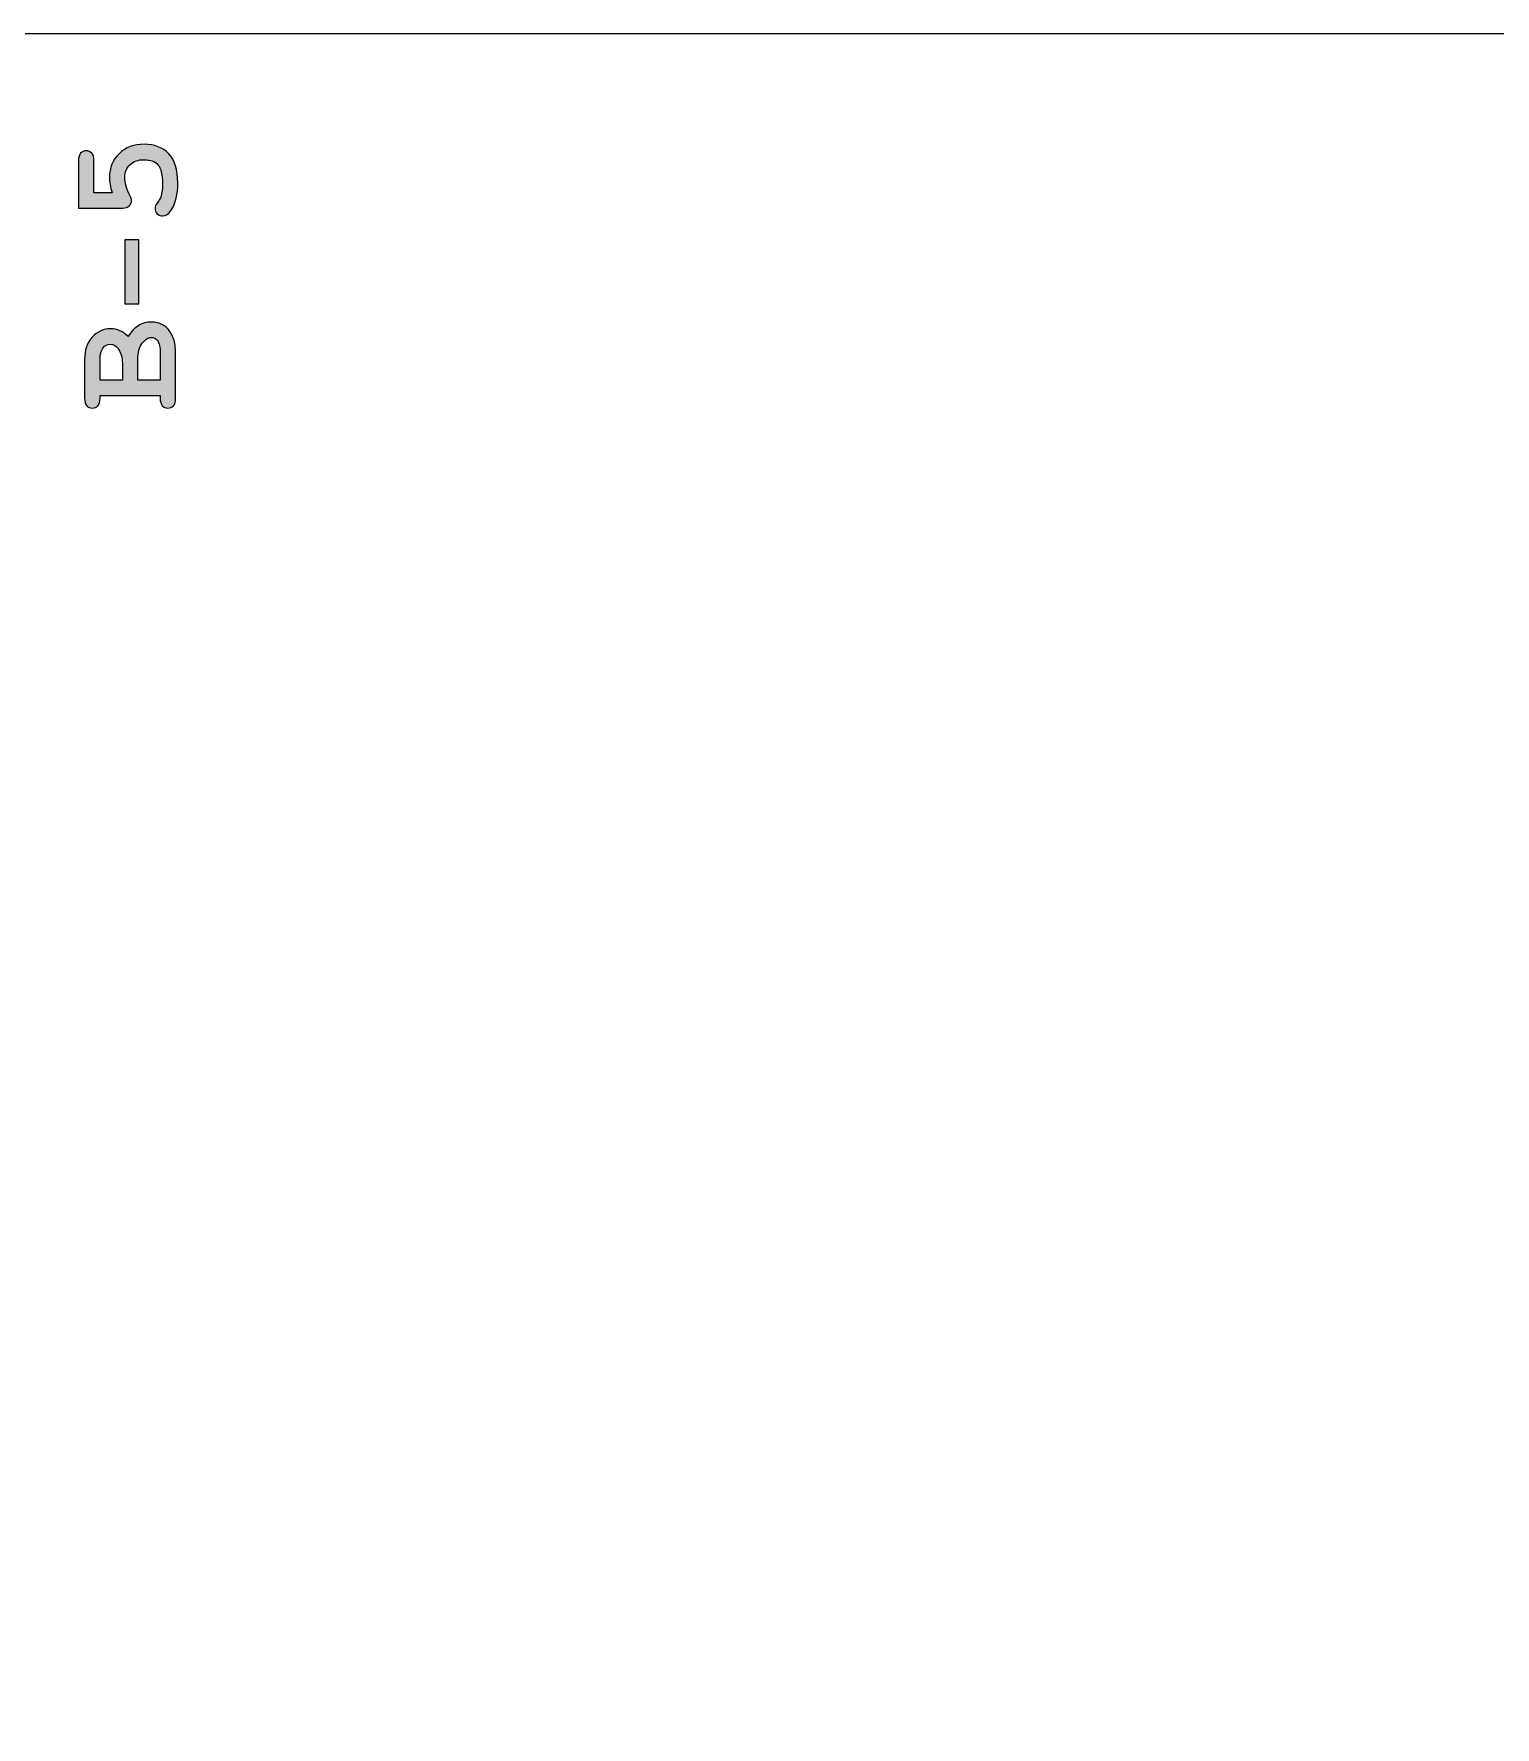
# Model space of a CAD drawing. Header units: millimetres. Extents: x 0 to 413, y 47 to 300.
# Drawn here: x 241.2 to 291.6, y 241.6 to 300 of the extents above; entities that cross this region are included whole.
import ezdxf

# ---------------------------------------------------------------- set-up
doc = ezdxf.new("R2010")
doc.units = ezdxf.units.MM
doc.header["$MEASUREMENT"] = 0
doc.layers.get('0').update_dxf_attribs({"lineweight": 0})

# ---------------------------------------------------------------- blocks, each defined once
blk = doc.blocks.new('Block_2')
at = {"color": 1, "lineweight": 25, "true_color": 0xff0000}
blk.add_lwpolyline([(392.614, 262.4), (390.114, 262.4), (390.114, 300), (240, 300), (240, 70)], dxfattribs=at)
blk = doc.blocks.new('Block_10')
at = {"true_color": 0x000000, "transparency": 33554687}
h = blk.add_hatch(color=18, dxfattribs=at)
h.dxf.hatch_style = 2
edge = h.paths.add_edge_path()
edge.add_spline(control_points=[(243.278, 294.525), (243.278, 294.525), (243.908, 294.525), (243.908, 294.525), (243.846, 294.721), (243.815, 294.9), (243.815, 295.06), (243.815, 295.385), (243.927, 295.656), (244.149, 295.871), (244.371, 296.086), (244.658, 296.194), (245.009, 296.194), (245.371, 296.194), (245.655, 296.085), (245.861, 295.867), (246.066, 295.649), (246.169, 295.316), (246.169, 294.866), (246.169, 294.47), (246.095, 294.156), (245.944, 293.926), (245.859, 293.791), (245.759, 293.724), (245.647, 293.724), (245.577, 293.724), (245.515, 293.75), (245.463, 293.803), (245.41, 293.855), (245.384, 293.918), (245.384, 293.99), (245.384, 294.05), (245.413, 294.116), (245.47, 294.187), (245.528, 294.257), (245.568, 294.331), (245.591, 294.409), (245.623, 294.519), (245.64, 294.66), (245.64, 294.832), (245.64, 295.153), (245.588, 295.372), (245.486, 295.489), (245.383, 295.606), (245.226, 295.664), (245.014, 295.664), (244.806, 295.664), (244.642, 295.608), (244.524, 295.495), (244.404, 295.382), (244.345, 295.237), (244.345, 295.06), (244.345, 294.869), (244.407, 294.651), (244.531, 294.406), (244.56, 294.351), (244.575, 294.303), (244.575, 294.261), (244.575, 294.186), (244.548, 294.122), (244.493, 294.072), (244.437, 294.021), (244.366, 293.995), (244.278, 293.995), (244.278, 293.995), (242.748, 293.995), (242.748, 293.995), (242.748, 293.995), (242.748, 295.615), (242.748, 295.615), (242.748, 295.743), (242.773, 295.834), (242.822, 295.888), (242.871, 295.942), (242.935, 295.969), (243.015, 295.969), (243.092, 295.969), (243.155, 295.942), (243.204, 295.888), (243.253, 295.834), (243.278, 295.743), (243.278, 295.615), (243.278, 295.615), (243.278, 294.525), (243.278, 294.525)], knot_values=[0, 0, 0, 0, 1, 1, 1, 2, 2, 2, 3, 3, 3, 4, 4, 4, 5, 5, 5, 6, 6, 6, 7, 7, 7, 8, 8, 8, 9, 9, 9, 10, 10, 10, 11, 11, 11, 12, 12, 12, 13, 13, 13, 14, 14, 14, 15, 15, 15, 16, 16, 16, 17, 17, 17, 18, 18, 18, 19, 19, 19, 20, 20, 20, 21, 21, 21, 22, 22, 22, 23, 23, 23, 24, 24, 24, 25, 25, 25, 26, 26, 26, 27, 27, 27, 28, 28, 28, 28], degree=3, periodic=0)
h = blk.add_hatch(color=18, dxfattribs=at)
h.dxf.hatch_style = 2
edge = h.paths.add_edge_path()
edge.add_spline(control_points=[(244.831, 292.905), (244.831, 292.905), (244.831, 290.693), (244.831, 290.693), (244.831, 290.693), (244.348, 290.693), (244.348, 290.693), (244.348, 290.693), (244.348, 292.905), (244.348, 292.905), (244.348, 292.905), (244.831, 292.905), (244.831, 292.905)], knot_values=[0, 0, 0, 0, 1, 1, 1, 2, 2, 2, 3, 3, 3, 4, 4, 4, 4], degree=3, periodic=0)
h = blk.add_hatch(color=18, dxfattribs=at)
h.dxf.hatch_style = 2
edge = h.paths.add_edge_path()
edge.add_spline(control_points=[(245.562, 288.068), (245.562, 288.068), (245.562, 288.983), (245.562, 288.983), (245.562, 289.198), (245.53, 289.35), (245.466, 289.437), (245.418, 289.505), (245.349, 289.538), (245.26, 289.538), (245.153, 289.538), (245.048, 289.472), (244.945, 289.339), (244.841, 289.207), (244.79, 289.016), (244.79, 288.768), (244.79, 288.768), (244.79, 288.068), (244.79, 288.068), (244.79, 288.068), (245.562, 288.068), (245.562, 288.068)], knot_values=[0, 0, 0, 0, 1, 1, 1, 2, 2, 2, 3, 3, 3, 4, 4, 4, 5, 5, 5, 6, 6, 6, 7, 7, 7, 7], degree=3, periodic=0)
edge = h.paths.add_edge_path()
edge.add_spline(control_points=[(244.26, 288.068), (244.26, 288.068), (244.26, 288.649), (244.26, 288.649), (244.26, 288.858), (244.207, 289.031), (244.102, 289.169), (244.032, 289.262), (243.944, 289.308), (243.839, 289.308), (243.746, 289.308), (243.664, 289.264), (243.594, 289.176), (243.525, 289.089), (243.49, 288.949), (243.49, 288.758), (243.49, 288.758), (243.49, 288.068), (243.49, 288.068), (243.49, 288.068), (244.26, 288.068), (244.26, 288.068)], knot_values=[0, 0, 0, 0, 1, 1, 1, 2, 2, 2, 3, 3, 3, 4, 4, 4, 5, 5, 5, 6, 6, 6, 7, 7, 7, 7], degree=3, periodic=0)
edge = h.paths.add_edge_path()
edge.add_spline(control_points=[(245.562, 287.538), (245.562, 287.538), (243.49, 287.538), (243.49, 287.538), (243.49, 287.538), (243.49, 287.456), (243.49, 287.456), (243.49, 287.328), (243.465, 287.237), (243.416, 287.183), (243.367, 287.129), (243.303, 287.102), (243.224, 287.102), (243.145, 287.102), (243.08, 287.129), (243.031, 287.183), (242.982, 287.237), (242.957, 287.328), (242.957, 287.456), (242.957, 287.456), (242.957, 288.784), (242.957, 288.784), (242.957, 289.101), (243.046, 289.356), (243.222, 289.549), (243.399, 289.741), (243.609, 289.838), (243.852, 289.838), (243.967, 289.838), (244.076, 289.816), (244.177, 289.771), (244.279, 289.726), (244.373, 289.658), (244.459, 289.567), (244.559, 289.734), (244.676, 289.859), (244.809, 289.943), (244.942, 290.026), (245.094, 290.068), (245.262, 290.068), (245.397, 290.068), (245.522, 290.038), (245.637, 289.977), (245.725, 289.933), (245.795, 289.878), (245.846, 289.812), (245.919, 289.724), (245.978, 289.617), (246.023, 289.489), (246.069, 289.362), (246.092, 289.202), (246.092, 289.011), (246.092, 289.011), (246.092, 287.456), (246.092, 287.456), (246.092, 287.328), (246.067, 287.237), (246.018, 287.183), (245.969, 287.129), (245.905, 287.102), (245.826, 287.102), (245.748, 287.102), (245.685, 287.129), (245.636, 287.184), (245.587, 287.239), (245.562, 287.33), (245.562, 287.456), (245.562, 287.456), (245.562, 287.538), (245.562, 287.538)], knot_values=[0, 0, 0, 0, 1, 1, 1, 2, 2, 2, 3, 3, 3, 4, 4, 4, 5, 5, 5, 6, 6, 6, 7, 7, 7, 8, 8, 8, 9, 9, 9, 10, 10, 10, 11, 11, 11, 12, 12, 12, 13, 13, 13, 14, 14, 14, 15, 15, 15, 16, 16, 16, 17, 17, 17, 18, 18, 18, 19, 19, 19, 20, 20, 20, 21, 21, 21, 22, 22, 22, 23, 23, 23, 23], degree=3, periodic=0)
for points, knots in [([(243.278, 294.525), (243.278, 294.525), (243.908, 294.525), (243.908, 294.525), (243.846, 294.721), (243.815, 294.9), (243.815, 295.06), (243.815, 295.385), (243.927, 295.656), (244.149, 295.871), (244.371, 296.086), (244.658, 296.194), (245.009, 296.194), (245.371, 296.194), (245.655, 296.085), (245.861, 295.867), (246.066, 295.649), (246.169, 295.316), (246.169, 294.866), (246.169, 294.47), (246.095, 294.156), (245.944, 293.926), (245.859, 293.791), (245.759, 293.724), (245.647, 293.724), (245.577, 293.724), (245.515, 293.75), (245.463, 293.803), (245.41, 293.855), (245.384, 293.918), (245.384, 293.99), (245.384, 294.05), (245.413, 294.116), (245.47, 294.187), (245.528, 294.257), (245.568, 294.331), (245.591, 294.409), (245.623, 294.519), (245.64, 294.66), (245.64, 294.832), (245.64, 295.153), (245.588, 295.372), (245.486, 295.489), (245.383, 295.606), (245.226, 295.664), (245.014, 295.664), (244.806, 295.664), (244.642, 295.608), (244.524, 295.495), (244.404, 295.382), (244.345, 295.237), (244.345, 295.06), (244.345, 294.869), (244.407, 294.651), (244.531, 294.406), (244.56, 294.351), (244.575, 294.303), (244.575, 294.261), (244.575, 294.186), (244.548, 294.122), (244.493, 294.072), (244.437, 294.021), (244.366, 293.995), (244.278, 293.995), (244.278, 293.995), (242.748, 293.995), (242.748, 293.995), (242.748, 293.995), (242.748, 295.615), (242.748, 295.615), (242.748, 295.743), (242.773, 295.834), (242.822, 295.888), (242.871, 295.942), (242.935, 295.969), (243.015, 295.969), (243.092, 295.969), (243.155, 295.942), (243.204, 295.888), (243.253, 295.834), (243.278, 295.743), (243.278, 295.615), (243.278, 295.615), (243.278, 294.525), (243.278, 294.525)], [0, 0, 0, 0, 1, 1, 1, 2, 2, 2, 3, 3, 3, 4, 4, 4, 5, 5, 5, 6, 6, 6, 7, 7, 7, 8, 8, 8, 9, 9, 9, 10, 10, 10, 11, 11, 11, 12, 12, 12, 13, 13, 13, 14, 14, 14, 15, 15, 15, 16, 16, 16, 17, 17, 17, 18, 18, 18, 19, 19, 19, 20, 20, 20, 21, 21, 21, 22, 22, 22, 23, 23, 23, 24, 24, 24, 25, 25, 25, 26, 26, 26, 27, 27, 27, 28, 28, 28, 28]), ([(244.831, 292.905), (244.831, 292.905), (244.831, 290.693), (244.831, 290.693), (244.831, 290.693), (244.348, 290.693), (244.348, 290.693), (244.348, 290.693), (244.348, 292.905), (244.348, 292.905), (244.348, 292.905), (244.831, 292.905), (244.831, 292.905)], [0, 0, 0, 0, 1, 1, 1, 2, 2, 2, 3, 3, 3, 4, 4, 4, 4]), ([(245.562, 287.538), (245.562, 287.538), (243.49, 287.538), (243.49, 287.538), (243.49, 287.538), (243.49, 287.456), (243.49, 287.456), (243.49, 287.328), (243.465, 287.237), (243.416, 287.183), (243.367, 287.129), (243.303, 287.102), (243.224, 287.102), (243.145, 287.102), (243.08, 287.129), (243.031, 287.183), (242.982, 287.237), (242.957, 287.328), (242.957, 287.456), (242.957, 287.456), (242.957, 288.784), (242.957, 288.784), (242.957, 289.101), (243.046, 289.356), (243.222, 289.549), (243.399, 289.741), (243.609, 289.838), (243.852, 289.838), (243.967, 289.838), (244.076, 289.816), (244.177, 289.771), (244.279, 289.726), (244.373, 289.658), (244.459, 289.567), (244.559, 289.734), (244.676, 289.859), (244.809, 289.943), (244.942, 290.026), (245.094, 290.068), (245.262, 290.068), (245.397, 290.068), (245.522, 290.038), (245.637, 289.977), (245.725, 289.933), (245.795, 289.878), (245.846, 289.812), (245.919, 289.724), (245.978, 289.617), (246.023, 289.489), (246.069, 289.362), (246.092, 289.202), (246.092, 289.011), (246.092, 289.011), (246.092, 287.456), (246.092, 287.456), (246.092, 287.328), (246.067, 287.237), (246.018, 287.183), (245.969, 287.129), (245.905, 287.102), (245.826, 287.102), (245.748, 287.102), (245.685, 287.129), (245.636, 287.184), (245.587, 287.239), (245.562, 287.33), (245.562, 287.456), (245.562, 287.456), (245.562, 287.538), (245.562, 287.538)], [0, 0, 0, 0, 1, 1, 1, 2, 2, 2, 3, 3, 3, 4, 4, 4, 5, 5, 5, 6, 6, 6, 7, 7, 7, 8, 8, 8, 9, 9, 9, 10, 10, 10, 11, 11, 11, 12, 12, 12, 13, 13, 13, 14, 14, 14, 15, 15, 15, 16, 16, 16, 17, 17, 17, 18, 18, 18, 19, 19, 19, 20, 20, 20, 21, 21, 21, 22, 22, 22, 23, 23, 23, 23]), ([(245.562, 288.068), (245.562, 288.068), (245.562, 288.983), (245.562, 288.983), (245.562, 289.198), (245.53, 289.35), (245.466, 289.437), (245.418, 289.505), (245.349, 289.538), (245.26, 289.538), (245.153, 289.538), (245.048, 289.472), (244.945, 289.339), (244.841, 289.207), (244.79, 289.016), (244.79, 288.768), (244.79, 288.768), (244.79, 288.068), (244.79, 288.068), (244.79, 288.068), (245.562, 288.068), (245.562, 288.068)], [0, 0, 0, 0, 1, 1, 1, 2, 2, 2, 3, 3, 3, 4, 4, 4, 5, 5, 5, 6, 6, 6, 7, 7, 7, 7]), ([(244.26, 288.068), (244.26, 288.068), (244.26, 288.649), (244.26, 288.649), (244.26, 288.858), (244.207, 289.031), (244.102, 289.169), (244.032, 289.262), (243.944, 289.308), (243.839, 289.308), (243.746, 289.308), (243.664, 289.264), (243.594, 289.176), (243.525, 289.089), (243.49, 288.949), (243.49, 288.758), (243.49, 288.758), (243.49, 288.068), (243.49, 288.068), (243.49, 288.068), (244.26, 288.068), (244.26, 288.068)], [0, 0, 0, 0, 1, 1, 1, 2, 2, 2, 3, 3, 3, 4, 4, 4, 5, 5, 5, 6, 6, 6, 7, 7, 7, 7])]:
    blk.add_open_spline(points, degree=3, knots=knots)

msp = doc.modelspace()

# ---------------------------------------------------------------- block references
for name in ['Block_2', 'Block_10']:
    msp.add_blockref(name, (0, 0))

doc.saveas('drawing.dxf')
